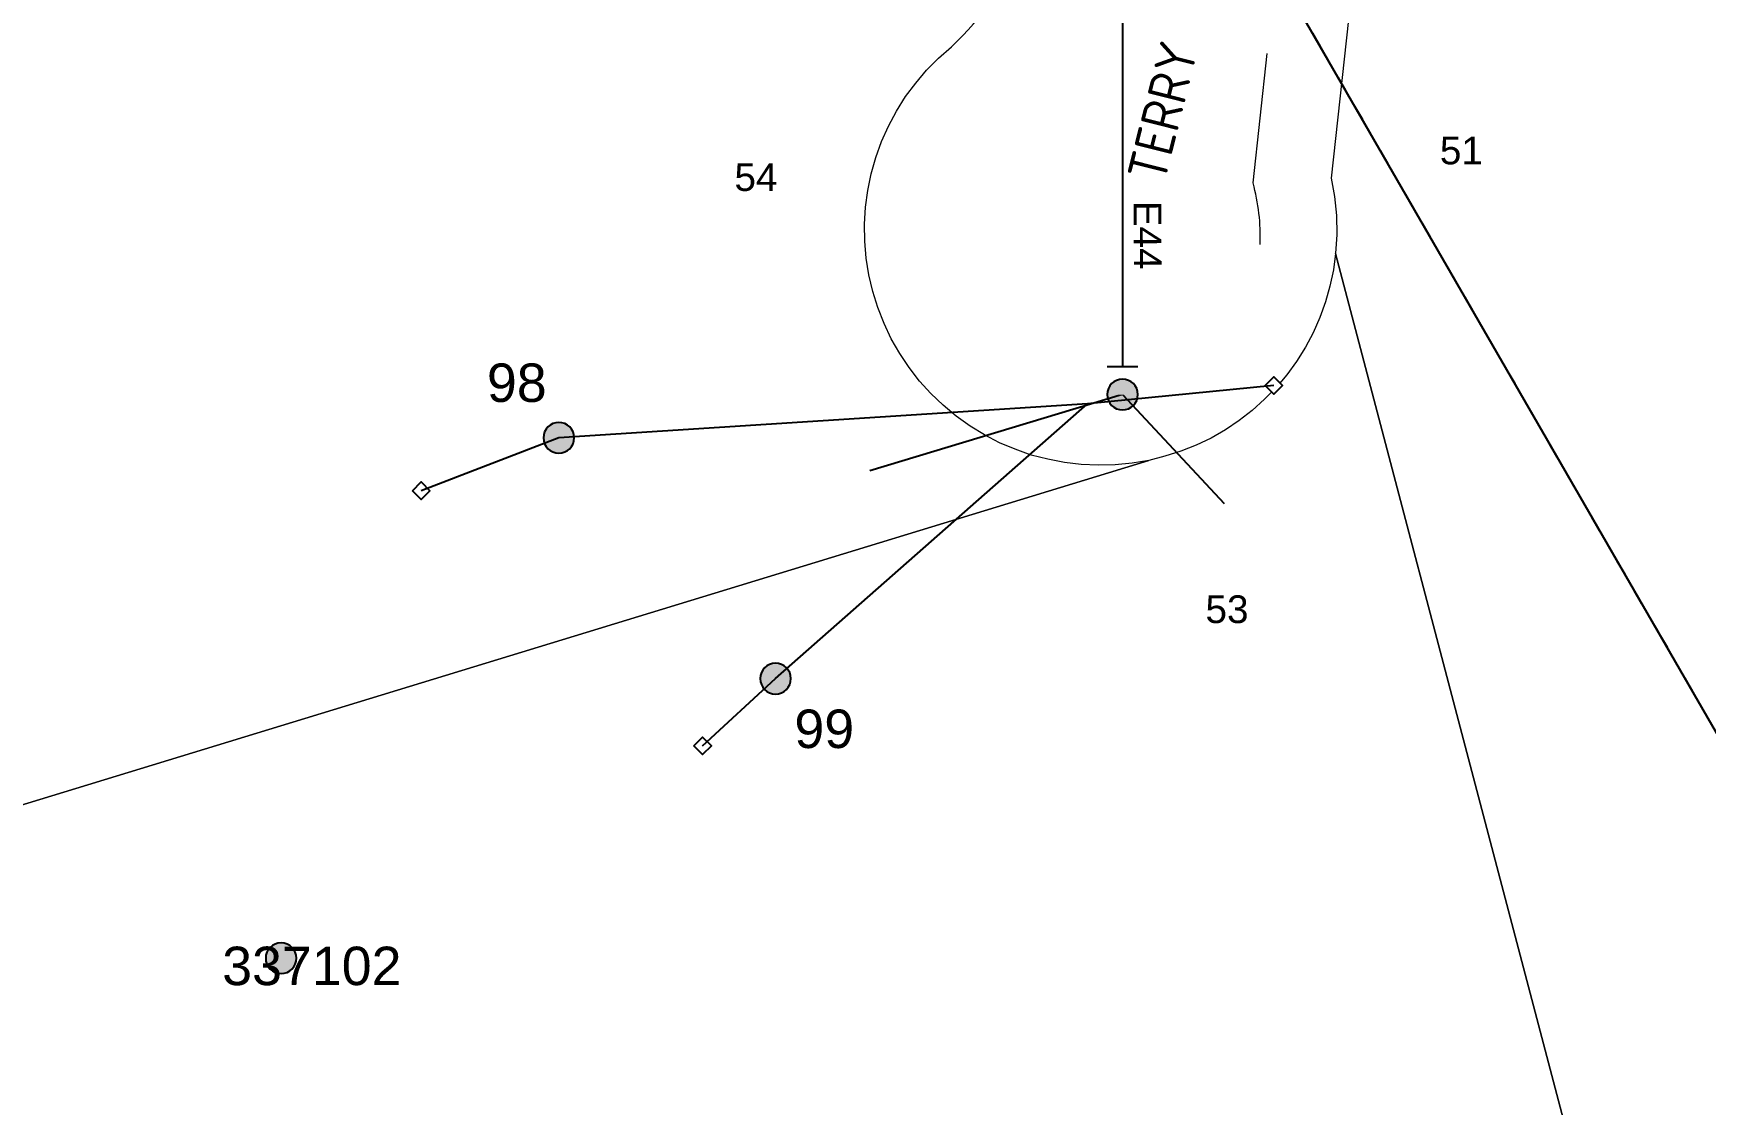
# Model space of a CAD drawing. Header units: metres. Extents: x 305887 to 307188, y 6269913 to 6270847.
# Drawn here: x 306483 to 306591.6, y 6270285.3 to 6270354.9 of the extents above; entities that cross this region are included whole.
import ezdxf
from ezdxf.enums import TextEntityAlignment as Align

# ---------------------------------------------------------------- set-up
doc = ezdxf.new("R2010")
doc.units = ezdxf.units.M
doc.linetypes.add('Cable Exist OH', pattern=[1, 1, 0])
doc.linetypes.add('IECLROU40', pattern=[4, 2.5, -1.5])
doc.layers.get('0').update_dxf_attribs({"color": 6})
doc.layers.add('Cadastre Land Parcels_SP_EXT', color=9, linetype='Continuous', lineweight=5)
doc.layers.add('Cadastre Road Names_SP_HV_LV_SL_EXT', color=9, linetype='Continuous', lineweight=5)
for name, color, linetype in [('Equip_LV_EXT', 7, 'Continuous'), ('Mains_HV_EXT', 7, 'Continuous'), ('Mains_LV_EXT', 7, 'Continuous'), ('OH_Details_SP_MISC', 7, 'Continuous'), ('Services_SP_EXT', 7, 'Continuous'), ('SupportsOH_SP_TR_HV_LV_SL_EXT', 7, 'Continuous'), ('UG_Details_SP_MISC', 7, 'Continuous')]:
    doc.layers.add(name, color=color, linetype=linetype)
doc.styles.add('iecISOCP', font='isocp.shx')
doc.styles.add('POLE_LABEL', font='arial.ttf')
doc.styles.get("Standard").update_dxf_attribs({"font": 'arial.ttf'})
doc.linetypes.add('Cable New UG', pattern='A,7,-0.25,["x",Standard,S=2,R=0,X=0.2,Y=-0.8],-2.1', length=9.35)

# ---------------------------------------------------------------- blocks, each defined once
blk = doc.blocks.new('CCP_EXT')
at = {"flags": 9}
for tag, p in [('STATE', (0, -1.8)), ('LEGEND', (0, -1.4)), ('LIFE_SUPPORT', (0, -1.6)), ('NOTES', (0, -2))]:
    blk.add_attdef(tag, text='', height=0.2, dxfattribs=at).set_placement(p, align=Align.MIDDLE_LEFT)
blk.add_wipeout([(0, 0.57), (0.57, 0), (0, -0.57), (-0.57, 0)])
blk.add_lwpolyline([(-0.57, 0), (0, 0.57), (0.57, 0), (0, -0.57), (-0.57, 0)])
at = {"flags": 1}
blk.add_attdef('Z', (0, 0), '', height=0.2, dxfattribs=at)
at = {"flags": 9}
for tag, p in [('CCP_TYPE', (0, 0)), ('CONSTRUCTED_VOLTAGE', (0, -0.2)), ('OPERATING_VOLTAGE', (0, -0.6)), ('ORIENTATION', (0, -0.8)), ('OWNED_BY', (0, -1)), ('NO_PHASES', (0, -0.4)), ('USAGE', (0, -1.2))]:
    blk.add_attdef(tag, text='', height=0.2, dxfattribs=at).set_placement(p, align=Align.MIDDLE_LEFT)
blk = doc.blocks.new('POLE_EXT')
blk.add_hatch(color=256).paths.add_polyline_path([(-1, 0, 1), (1, 0, 1)])
blk.add_lwpolyline([(-1, 0, 1), (1, 0, 1)], format="xyb", close=True)
for tag, height, flags, p in [('pNumber', 2.5, 8, (-17.84, 2.07)), ('OWNED_BY', 0.2, 9, (1.35, -0.4)), ('SPECIAL_USE', 0.2, 9, (1.35, -0.8)), ('STATE', 0.2, 9, (1.35, -1)), ('PARENT', 0.2, 9, (1.35, -0.6)), ('cLV', 0.2, 9, (1.35, -1.4)), ('hDepth', 0.2, 9, (1.35, -1.6)), ('hDia', 0.2, 9, (1.35, -1.8)), ('cHV', 0.2, 9, (1.35, -2)), ('USAGE', 0.2, 9, (1.35, -1.2)), ('LBRACKET', 0.2, 9, (1.35, -2.2)), ('LExisting', 0.2, 9, (1.35, -2.4)), ('LANTNUMBER', 0.2, 9, (1.35, -2.6)), ('LOther', 0.2, 9, (1.35, -2.8)), ('LRemove', 0.2, 9, (1.35, -3)), ('LEGEND', 0.2, 9, (1.35, -3.2)), ('cLinedev', 0.2, 9, (1.35, -3.4)), ('pExisting', 0.2, 9, (1.35, -3.8)), ('pFooting', 0.2, 9, (1.35, -4.4)), ('LOCATION', 0.2, 9, (1.35, -3.6)), ('PFNUMBER', 0.2, 9, (1.35, -4)), ('NEWPFNUMBER', 0.2, 9, (1.35, -4.2)), ('pNew', 0.2, 9, (1.35, -4.6)), ('pRelocate', 0.2, 9, (1.35, -5)), ('pRemove', 0.2, 9, (1.35, -5.2)), ('pReplace', 0.2, 9, (1.35, -5.4)), ('pStay', 0.2, 9, (1.35, -5.6)), ('pType', 0.2, 9, (1.35, -5.8)), ('cspan', 0.2, 9, (1.35, -6)), ('STREETNAME', 0.2, 9, (1.35, -6.2)), ('SUBURB', 0.2, 9, (1.35, -6.4)), ('NOTES', 0.2, 9, (1.35, -6.6)), ('OPERATED_BY', 0.2, 9, (1.36, -7.01)), ('MAINTAINED_BY', 0.2, 9, (1.36, -6.81))]:
    blk.add_attdef(tag, text='', height=height, dxfattribs=dict(flags=flags)).set_placement(p, align=Align.MIDDLE_LEFT)
at = {"style": 'POLE_LABEL'}
for tag, height, flags, p in [('ASSET_NUM', 2.5, 8, (2, 2)), ('STRUCTURE_PLANT_NUMBER', 0.2, 9, (1.35, 0.03)), ('STREET_CODE', 0.2, 9, (1.35, -0.2))]:
    blk.add_attdef(tag, text='', height=height, dxfattribs=dict(at, flags=flags)).set_placement(p, align=Align.MIDDLE_LEFT)
at = {"flags": 1}
blk.add_attdef('Z', (1.35, -7.33), '', height=0.2, dxfattribs=at)
blk = doc.blocks.new('LV_End Shackle_EXT')
at = {"flags": 9}
for tag, p in [('ORIENTATION', (0, -0.8)), ('OWNED_BY', (0, -1)), ('STATE', (0, -1.2)), ('USAGE', (0, -1.4)), ('NOTES', (0, -1.6))]:
    blk.add_attdef(tag, text='', height=0.2, dxfattribs=at).set_placement(p, align=Align.MIDDLE_LEFT)
blk.add_wipeout([(-0.25, 0), (-0.25, 1.81), (0.25, 1.82), (0.25, 0)])
blk.add_line((1, 1.81), (-1, 1.81))
at = {"flags": 1}
blk.add_attdef('Z', (0, 0), '', height=0.2, dxfattribs=at)
at = {"flags": 9}
for tag, p in [('CONNECTOR_TYPE', (0, 0)), ('CONSTRUCTED_VOLTAGE', (0, -0.2)), ('OPERATING_VOLTAGE', (0, -0.6)), ('NO_PHASES', (0, -0.4))]:
    blk.add_attdef(tag, text='', height=0.2, dxfattribs=at).set_placement(p, align=Align.MIDDLE_LEFT)

msp = doc.modelspace()

# ---------------------------------------------------------------- linework, layer by layer
at = {"layer": 'Cadastre Land Parcels_SP_EXT', "linetype": 'Continuous'}
msp.add_lwpolyline([(306910.24, 6270422.09), (306886.86, 6270453.22), (306568.99, 6270360.97), (306567.29, 6270345.5), (306567.51, 6270344.29), (306567.64, 6270343.07), (306567.66, 6270341.83), (306567.58, 6270340.59), (306588.97, 6270259.28), (306626.07, 6270269.81), (306694.22, 6270289.14), (306763.06, 6270308.68), (306833.38, 6270328.63), (306954.61, 6270363), (306910.24, 6270422.09)], close=True, dxfattribs=at)
msp.add_lwpolyline([(306280.99, 6270243.25), (306555.44, 6270327.14), (306555.44, 6270327.14), (306554.36, 6270326.97), (306553.26, 6270326.86), (306552.15, 6270326.83), (306551.05, 6270326.88), (306549.96, 6270327.01), (306548.88, 6270327.22), (306547.81, 6270327.5), (306546.77, 6270327.87), (306545.75, 6270328.3), (306544.77, 6270328.81), (306543.83, 6270329.38), (306542.93, 6270330.02), (306542.08, 6270330.73), (306541.29, 6270331.49), (306540.55, 6270332.31), (306539.87, 6270333.18), (306539.26, 6270334.1), (306538.71, 6270335.06), (306538.24, 6270336.05), (306537.84, 6270337.08), (306537.51, 6270338.13), (306537.26, 6270339.21), (306537.09, 6270340.3), (306536.99, 6270341.39), (306536.98, 6270342.5), (306537.04, 6270343.6), (306537.19, 6270344.69), (306537.41, 6270345.77), (306537.71, 6270346.83), (306538.08, 6270347.87), (306538.53, 6270348.88), (306539.05, 6270349.85), (306539.64, 6270350.79), (306540.3, 6270351.67), (306541.01, 6270352.51), (306541.79, 6270353.29), (306542.62, 6270354.02, 0.170349), (306549.89, 6270368.45)], format="xyb", dxfattribs=at)
msp.add_lwpolyline([(306588.97, 6270259.28), (306567.58, 6270340.59), (306567.44, 6270339.53), (306567.22, 6270338.48), (306566.92, 6270337.45), (306566.56, 6270336.43), (306566.12, 6270335.45), (306565.62, 6270334.5), (306565.05, 6270333.58), (306564.41, 6270332.71), (306563.72, 6270331.89), (306562.97, 6270331.12), (306562.17, 6270330.4), (306561.32, 6270329.74), (306560.42, 6270329.14), (306559.49, 6270328.6), (306558.52, 6270328.14), (306557.52, 6270327.74), (306556.49, 6270327.42), (306555.44, 6270327.14), (306280.99, 6270243.25)], dxfattribs=at)
at = {"layer": 'Mains_LV_EXT', "linetype": 'Cable Exist OH'}
msp.add_lwpolyline([(306553.73, 6270362.79), (306553.74, 6270333.25)], dxfattribs=at)
at = {"layer": 'OH_Details_SP_MISC', "color": 7, "linetype": 'Continuous'}
for q in [(306537.31, 6270326.47), (306560.34, 6270324.36)]:
    msp.add_line((306553.74, 6270331.43), q, dxfattribs=at)
at = {"layer": 'OH_Details_SP_MISC', "color": 7, "linetype": 'Continuous', "flags": 128}
msp.add_lwpolyline([(306556.01, 6270383.38), (306553.73, 6270364.61), (306553.74, 6270331.43)], dxfattribs=at)
at = {"layer": 'UG_Details_SP_MISC', "color": 8, "linetype": 'IECLROU40', "lineweight": 0, "ltscale": 5, "flags": 128}
msp.add_lwpolyline([(306562.68, 6270341.19, 0.076961), (306562.22, 6270345.18), (306565.19, 6270372.18)], format="xyb", dxfattribs=at)

# ---------------------------------------------------------------- block references
at = {"layer": 'SupportsOH_SP_TR_HV_LV_SL_EXT'}
ref = msp.add_blockref('POLE_EXT', (306517.11, 6270328.62), dxfattribs=at)
ref.add_attrib('ASSET_NUM', '98', dxfattribs={"height": 2.5, "style": 'POLE_LABEL'}).set_placement((306516.32, 6270330.2), align=Align.BOTTOM_RIGHT)
ref = msp.add_blockref('POLE_EXT', (306531.19, 6270312.97), dxfattribs=at)
ref.add_attrib('ASSET_NUM', '99', dxfattribs={"height": 2.5, "style": 'POLE_LABEL'}).set_placement((306536.3, 6270309.71), align=Align.MIDDLE_RIGHT)
ref = msp.add_blockref('POLE_EXT', (306499.06, 6270294.8), dxfattribs=at)
ref.add_attrib('ASSET_NUM', '337102', dxfattribs={"layer": '0', "height": 2.5, "style": 'POLE_LABEL'}).set_placement((306501.06, 6270295.55), align=Align.TOP_CENTER)

# ---------------------------------------------------------------- texts
at = {"layer": 'Cadastre Land Parcels_SP_EXT'}
for s, p in [('51', (306574.36, 6270346.39)), ('54', (306528.52, 6270344.66)), ('53', (306559.13, 6270316.58))]:
    msp.add_text(s, height=1.8, dxfattribs=at).set_placement(p)
at = {"layer": 'Cadastre Road Names_SP_HV_LV_SL_EXT', "color": 7, "linetype": 'Continuous', "ltscale": 5, "insert": (306553.44, 6270343.36), "char_height": 2.5, "attachment_point": 1, "rotation": 75.8841, "style": 'iecISOCP'}
msp.add_mtext_dynamic_manual_height_columns('\\pi2.4261;{\\C2;TERRY}', width=14.1022, gutter_width=4, heights=[0], dxfattribs=at)
at = {"layer": 'Mains_LV_EXT'}
msp.add_text('E44', height=1.8, rotation=270.2252, dxfattribs=at).set_placement((306554.46, 6270344.02))

# ---------------------------------------------------------------- next in the draw order: block references
at = {"layer": 'Services_SP_EXT'}
for p in [(306563.57, 6270332.02), (306508.16, 6270325.18), (306526.45, 6270308.6)]:
    msp.add_blockref('CCP_EXT', p, dxfattribs=at)

# ---------------------------------------------------------------- next in the draw order: linework, layer by layer
at = {"layer": 'Mains_HV_EXT', "linetype": 'Cable Exist OH'}
msp.add_lwpolyline([(306720.55, 6270309.09), (306666.67, 6270293.8), (306601.79, 6270293.07), (306564.16, 6270358.26)], dxfattribs=at)
at = {"layer": 'OH_Details_SP_MISC', "color": 7, "linetype": 'Continuous', "flags": 128}
msp.add_lwpolyline([(306564.16, 6270358.26), (306601.79, 6270293.07)], dxfattribs=at)
at = {"layer": 'Services_SP_EXT'}
for points in [[(306563.57, 6270332.02), (306551.47, 6270330.83)], [(306551.47, 6270330.83), (306517.11, 6270328.62), (306508.16, 6270325.18)], [(306526.45, 6270308.6), (306531.19, 6270312.97), (306551.47, 6270330.83)]]:
    msp.add_lwpolyline(points, dxfattribs=at)

# ---------------------------------------------------------------- next in the draw order: block references
at = {"layer": 'Equip_LV_EXT', "linetype": 'Cable New UG', "rotation": 0.012951602313842}
msp.add_blockref('LV_End Shackle_EXT', (306553.74, 6270331.43), dxfattribs=at)

# ---------------------------------------------------------------- next in the draw order: block references
at = {"layer": 'SupportsOH_SP_TR_HV_LV_SL_EXT'}
msp.add_blockref('POLE_EXT', (306553.74, 6270331.43), dxfattribs=at)

doc.saveas('drawing.dxf')
